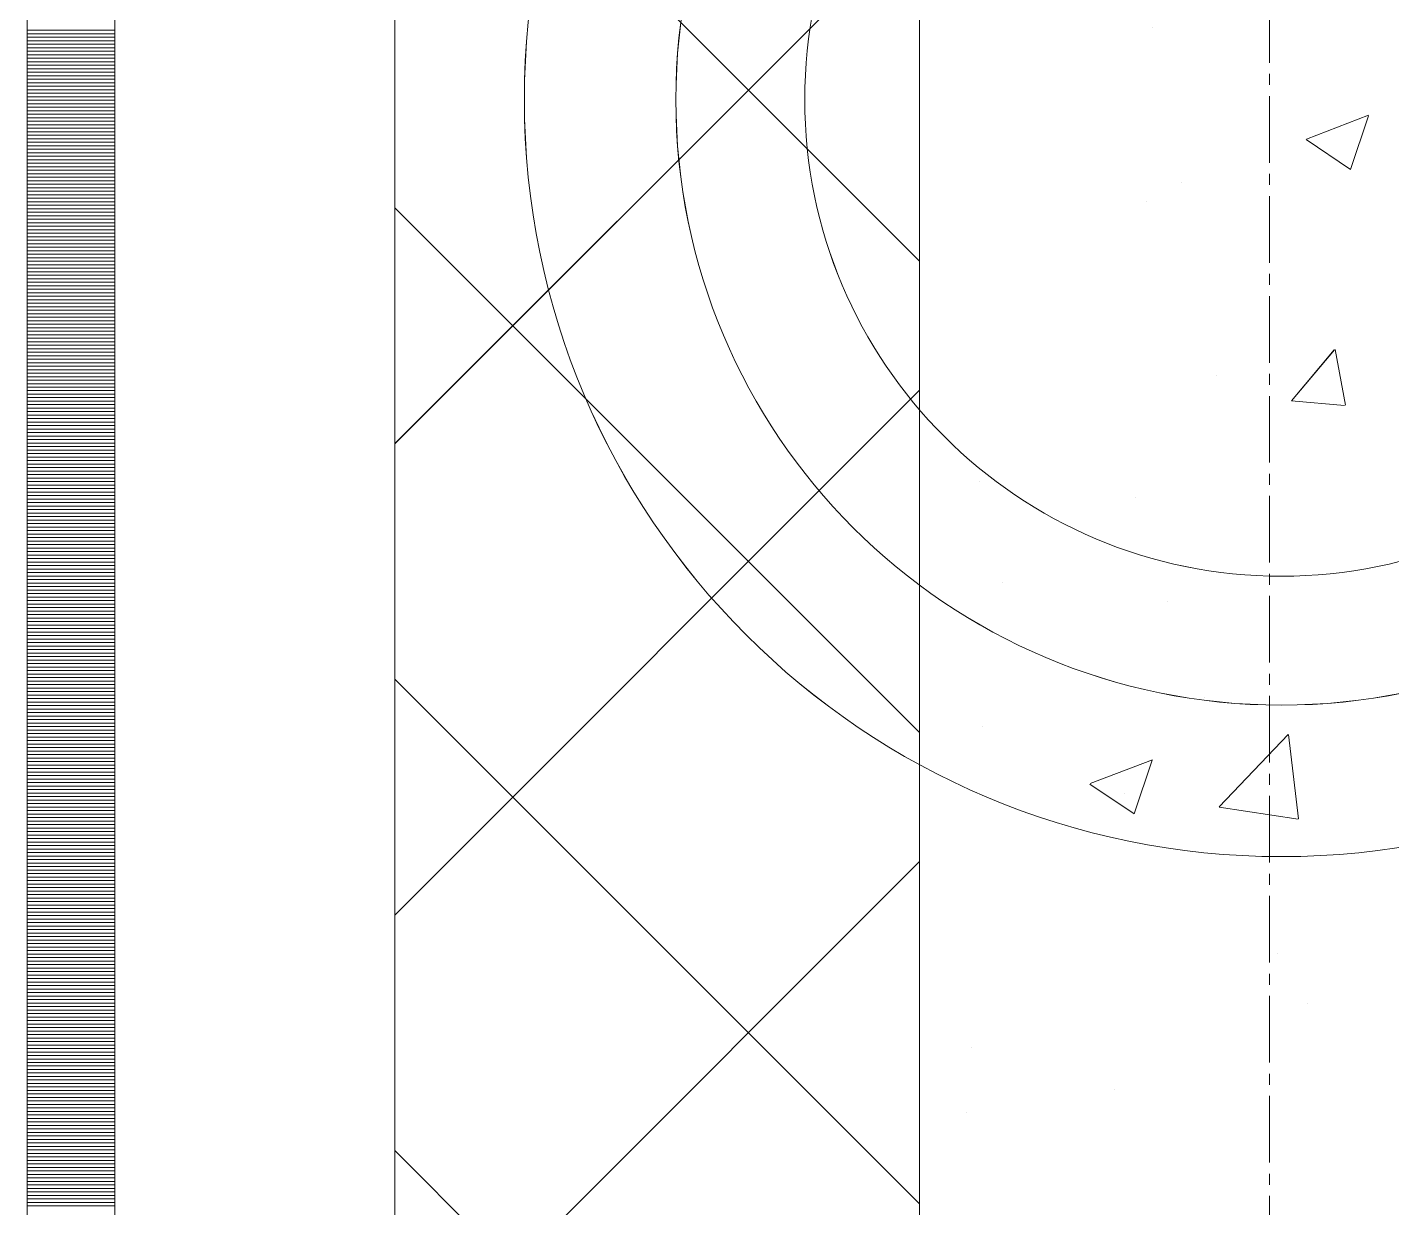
# Model space of a CAD drawing. Header units: millimetres. Extents: x 470010 to 1231400, y -134005 to 421770.
# Drawn here: x 672518.6 to 672908.5, y -40286 to -39948.6 of the extents above; entities that cross this region are included whole.
import ezdxf
from ezdxf.enums import TextEntityAlignment as Align

# ---------------------------------------------------------------- set-up
doc = ezdxf.new("R2010")
doc.units = ezdxf.units.MM
doc.linetypes.add('CENTER2', pattern=[28.575, 19.05, -3.175, 3.175, -3.175])
doc.linetypes.add('DASHED', pattern=[19.05, 12.7, -6.35])
doc.layers.get('Defpoints').update_dxf_attribs({"color": 140})
doc.layers.add('АР_Делит', color=120, linetype='Continuous', lineweight=0, plot=False)
for name, color, linetype, lineweight in [('АР_Стены ПЕНОблок', 52, 'Continuous', 20), ('АР_Тонкая', 254, 'Continuous', 5), ('АР_Утеплитель', 31, 'Continuous', 0), ('АР_Штриховка', 8, 'Continuous', 0)]:
    doc.layers.add(name, color=color, linetype=linetype, lineweight=lineweight)
doc.layers.add('РД_Оси_100', color=7, linetype='Continuous', lineweight=0, true_color=0x525252)
doc.styles.add('style1', font='ARIALN.TTF')

# ---------------------------------------------------------------- blocks, each defined once
blk = doc.blocks.new('СОШ_2200_АР_ОСИ_М100_28.05.24')
at = {"layer": 'АР_Делит', "color": 251, "linetype": 'DASHED', "true_color": 0x636466}
blk.add_lwpolyline([(114955, 135155), (114955, -355), (93595.036, -355), (93595.036, 13855), (94145, 13855), (94145, 68320), (66055, 68320), (66055, 13857.73), (83455, 13857.73), (83455, -355), (45245, -355), (45245, 13145), (44695, 13145), (44695, 26755), (45245, 26755), (45245, 68320), (20455, 68320), (20455, 26755), (27955, 26755), (27955, 13145), (-355, 13145), (-355, 100855)], dxfattribs=at)
at = {"layer": 'РД_Оси_100', "color": 251, "linetype": 'CENTER2', "true_color": 0x636466}
blk.add_line((0, -6155), (0, 139938.679), dxfattribs=at)
blk = doc.blocks.new('A$C9108343f')
at = {"layer": 'АР_Делит', "color": 18, "true_color": 0x000000}
for radius in [216.34, 173.04, 136.21]:
    blk.add_circle((7158.34, 60396.92), radius, dxfattribs=at)
at = {"layer": 'АР_Стены ПЕНОблок', "color": 18, "linetype": 'Continuous', "lineweight": 20, "true_color": 0x000000}
blk.add_line((7054.96, 97555), (7054.96, 21355), dxfattribs=at)
at = {"layer": 'АР_Тонкая', "color": 18, "linetype": 'Continuous', "lineweight": 5, "true_color": 0x000000}
for p, q in [((6799.96, 97555), (6799.96, 21355)), ((6824.96, 97555), (6824.96, 21355)), ((6824.96, 21355), (6824.96, 97555)), ((6904.96, 21355), (6904.96, 97555))]:
    blk.add_line(p, q, dxfattribs=at)
at = {"layer": 'АР_Утеплитель', "color": 18, "linetype": 'Continuous', "lineweight": 0, "true_color": 0x000000}
for p, q in [((6904.96, 97555), (6904.96, 21355)), ((7054.96, 21355), (7054.96, 97555))]:
    blk.add_line(p, q, dxfattribs=at)
at = {"layer": 'АР_Штриховка', "color": 18, "linetype": 'Continuous', "lineweight": 0, "true_color": 0x000000}
for p, q in [((7054.96, 60350.74), (6904.96, 60500.74)), ((6904.96, 60298.6), (7054.96, 60448.6)), ((6799.96, 60416.75), (6824.96, 60416.75)), ((7121.65, 60417.45), (7121.65, 60417.45)), ((6799.96, 60415.75), (6824.96, 60415.75)), ((6799.96, 60414.75), (6824.96, 60414.75)), ((6799.96, 60413.75), (6824.96, 60413.75)), ((6799.96, 60412.75), (6824.96, 60412.75)), ((6799.96, 60411.75), (6824.96, 60411.75)), ((6799.96, 60410.75), (6824.96, 60410.75)), ((6799.96, 60409.75), (6824.96, 60409.75)), ((6799.96, 60408.75), (6824.96, 60408.75)), ((6799.96, 60407.75), (6824.96, 60407.75)), ((6799.96, 60406.75), (6824.96, 60406.75)), ((6799.96, 60405.75), (6824.96, 60405.75)), ((6799.96, 60404.75), (6824.96, 60404.75)), ((6799.96, 60403.75), (6824.96, 60403.75)), ((6799.96, 60402.75), (6824.96, 60402.75)), ((6799.96, 60401.75), (6824.96, 60401.75)), ((6799.96, 60400.75), (6824.96, 60400.75)), ((6799.96, 60399.75), (6824.96, 60399.75)), ((6799.96, 60398.75), (6824.96, 60398.75)), ((6799.96, 60397.75), (6824.96, 60397.75)), ((6799.96, 60396.75), (6824.96, 60396.75)), ((6799.96, 60395.75), (6824.96, 60395.75)), ((6799.96, 60394.75), (6824.96, 60394.75)), ((6799.96, 60393.75), (6824.96, 60393.75)), ((6799.96, 60392.75), (6824.96, 60392.75)), ((6799.96, 60391.75), (6824.96, 60391.75)), ((6799.96, 60390.75), (6824.96, 60390.75)), ((6799.96, 60389.75), (6824.96, 60389.75)), ((7165.48, 60385.64), (7183.27, 60392.47)), ((7178.07, 60376.97), (7183.22, 60392.32)), ((6799.96, 60388.75), (6824.96, 60388.75)), ((6799.96, 60387.75), (6824.96, 60387.75)), ((6799.96, 60386.75), (6824.96, 60386.75)), ((6799.96, 60385.75), (6824.96, 60385.75)), ((7165.42, 60385.49), (7178.05, 60376.97)), ((6799.96, 60384.75), (6824.96, 60384.75)), ((6799.96, 60383.75), (6824.96, 60383.75)), ((6799.96, 60382.75), (6824.96, 60382.75)), ((6799.96, 60381.75), (6824.96, 60381.75)), ((6799.96, 60380.75), (6824.96, 60380.75)), ((6799.96, 60379.75), (6824.96, 60379.75)), ((6799.96, 60378.75), (6824.96, 60378.75)), ((6799.96, 60377.75), (6824.96, 60377.75)), ((6799.96, 60376.75), (6824.96, 60376.75)), ((6799.96, 60375.75), (6824.96, 60375.75)), ((6799.96, 60374.75), (6824.96, 60374.75)), ((6799.96, 60373.75), (6824.96, 60373.75)), ((6799.96, 60372.75), (6824.96, 60372.75)), ((6799.96, 60371.75), (6824.96, 60371.75)), ((6799.96, 60370.75), (6824.96, 60370.75)), ((7129.84, 60373.34), (7129.84, 60373.34)), ((6799.96, 60369.75), (6824.96, 60369.75)), ((6799.96, 60368.75), (6824.96, 60368.75)), ((6799.96, 60367.75), (6824.96, 60367.75)), ((6799.96, 60366.75), (6824.96, 60366.75)), ((7054.96, 60216.04), (6904.96, 60366.04)), ((7119.83, 60367.8), (7119.83, 60367.8)), ((6799.96, 60365.75), (6824.96, 60365.75)), ((6799.96, 60364.75), (6824.96, 60364.75)), ((6799.96, 60363.75), (6824.96, 60363.75)), ((6799.96, 60362.75), (6824.96, 60362.75)), ((6799.96, 60361.75), (6824.96, 60361.75)), ((6799.96, 60360.75), (6824.96, 60360.75)), ((6799.96, 60359.75), (6824.96, 60359.75)), ((6799.96, 60358.75), (6824.96, 60358.75)), ((6799.96, 60357.75), (6824.96, 60357.75)), ((6799.96, 60356.75), (6824.96, 60356.75)), ((6799.96, 60355.75), (6824.96, 60355.75)), ((6799.96, 60354.75), (6824.96, 60354.75)), ((6799.96, 60353.75), (6824.96, 60353.75)), ((6799.96, 60352.75), (6824.96, 60352.75)), ((6799.96, 60351.75), (6824.96, 60351.75)), ((6799.96, 60350.75), (6824.96, 60350.75)), ((6799.96, 60349.75), (6824.96, 60349.75)), ((6799.96, 60348.75), (6824.96, 60348.75)), ((6799.96, 60347.75), (6824.96, 60347.75)), ((6799.96, 60346.75), (6824.96, 60346.75)), ((6799.96, 60345.75), (6824.96, 60345.75)), ((6799.96, 60344.75), (6824.96, 60344.75)), ((6799.96, 60343.75), (6824.96, 60343.75)), ((6799.96, 60342.75), (6824.96, 60342.75)), ((6799.96, 60341.75), (6824.96, 60341.75)), ((6799.96, 60340.75), (6824.96, 60340.75)), ((6799.96, 60339.75), (6824.96, 60339.75)), ((6799.96, 60338.75), (6824.96, 60338.75)), ((6799.96, 60337.75), (6824.96, 60337.75)), ((6799.96, 60336.75), (6824.96, 60336.75)), ((6799.96, 60335.75), (6824.96, 60335.75)), ((6799.96, 60334.75), (6824.96, 60334.75)), ((6799.96, 60333.75), (6824.96, 60333.75)), ((6799.96, 60332.75), (6824.96, 60332.75)), ((6799.96, 60331.75), (6824.96, 60331.75)), ((6799.96, 60330.75), (6824.96, 60330.75)), ((6799.96, 60329.75), (6824.96, 60329.75)), ((6799.96, 60328.75), (6824.96, 60328.75)), ((6799.96, 60327.75), (6824.96, 60327.75)), ((6799.96, 60326.75), (6824.96, 60326.75)), ((6799.96, 60325.75), (6824.96, 60325.75)), ((6799.96, 60324.75), (6824.96, 60324.75)), ((6799.96, 60323.75), (6824.96, 60323.75)), ((7161.23, 60310.86), (7173.47, 60325.45)), ((7176.63, 60309.57), (7173.69, 60325.49)), ((6799.96, 60322.75), (6824.96, 60322.75)), ((6799.96, 60321.75), (6824.96, 60321.75)), ((6799.96, 60320.75), (6824.96, 60320.75)), ((6799.96, 60319.75), (6824.96, 60319.75)), ((6799.96, 60318.75), (6824.96, 60318.75)), ((6799.96, 60317.75), (6824.96, 60317.75)), ((6799.96, 60316.75), (6824.96, 60316.75)), ((6799.96, 60315.75), (6824.96, 60315.75)), ((7139.71, 60317.97), (7139.71, 60317.97)), ((6799.96, 60314.75), (6824.96, 60314.75)), ((6799.96, 60313.75), (6824.96, 60313.75)), ((6799.96, 60312.75), (6824.96, 60312.75)), ((6799.96, 60311.75), (6824.96, 60311.75)), ((6904.96, 60163.9), (7054.96, 60313.9)), ((6799.96, 60310.75), (6824.96, 60310.75)), ((6799.96, 60309.75), (6824.96, 60309.75)), ((6799.96, 60308.75), (6824.96, 60308.75)), ((6799.96, 60307.75), (6824.96, 60307.75)), ((7161.23, 60310.85), (7176.41, 60309.53)), ((6799.96, 60306.75), (6824.96, 60306.75)), ((6799.96, 60305.75), (6824.96, 60305.75)), ((6799.96, 60304.75), (6824.96, 60304.75)), ((6799.96, 60303.75), (6824.96, 60303.75)), ((6799.96, 60302.75), (6824.96, 60302.75)), ((6799.96, 60301.75), (6824.96, 60301.75)), ((6799.96, 60300.75), (6824.96, 60300.75)), ((6799.96, 60299.75), (6824.96, 60299.75)), ((6799.96, 60298.75), (6824.96, 60298.75)), ((6799.96, 60297.75), (6824.96, 60297.75)), ((6799.96, 60296.75), (6824.96, 60296.75)), ((6799.96, 60295.75), (6824.96, 60295.75)), ((6799.96, 60294.75), (6824.96, 60294.75)), ((6799.96, 60293.75), (6824.96, 60293.75)), ((6799.96, 60292.75), (6824.96, 60292.75)), ((6799.96, 60291.75), (6824.96, 60291.75)), ((6799.96, 60290.75), (6824.96, 60290.75)), ((6799.96, 60289.75), (6824.96, 60289.75)), ((6799.96, 60288.75), (6824.96, 60288.75)), ((6799.96, 60287.75), (6824.96, 60287.75)), ((6799.96, 60286.75), (6824.96, 60286.75)), ((6799.96, 60285.75), (6824.96, 60285.75)), ((6799.96, 60284.75), (6824.96, 60284.75)), ((7072.19, 60287.65), (7072.19, 60287.65)), ((6799.96, 60283.75), (6824.96, 60283.75)), ((6799.96, 60282.75), (6824.96, 60282.75)), ((6799.96, 60281.75), (6824.96, 60281.75)), ((6799.96, 60280.75), (6824.96, 60280.75)), ((7116.74, 60283.25), (7116.74, 60283.25)), ((6799.96, 60279.75), (6824.96, 60279.75)), ((6799.96, 60278.75), (6824.96, 60278.75)), ((6799.96, 60277.75), (6824.96, 60277.75)), ((6799.96, 60276.75), (6824.96, 60276.75)), ((6799.96, 60275.75), (6824.96, 60275.75)), ((6799.96, 60274.75), (6824.96, 60274.75)), ((6799.96, 60273.75), (6824.96, 60273.75)), ((6799.96, 60272.75), (6824.96, 60272.75)), ((6799.96, 60271.75), (6824.96, 60271.75)), ((6799.96, 60270.75), (6824.96, 60270.75)), ((6799.96, 60269.75), (6824.96, 60269.75)), ((6799.96, 60268.75), (6824.96, 60268.75)), ((6799.96, 60267.75), (6824.96, 60267.75)), ((6799.96, 60266.75), (6824.96, 60266.75)), ((6799.96, 60265.75), (6824.96, 60265.75)), ((6799.96, 60264.75), (6824.96, 60264.75)), ((6799.96, 60263.75), (6824.96, 60263.75)), ((6799.96, 60262.75), (6824.96, 60262.75)), ((6799.96, 60261.75), (6824.96, 60261.75)), ((6799.96, 60260.75), (6824.96, 60260.75)), ((6799.96, 60259.75), (6824.96, 60259.75)), ((6799.96, 60258.75), (6824.96, 60258.75)), ((6799.96, 60257.75), (6824.96, 60257.75)), ((7078.71, 60259.02), (7078.71, 60259.02)), ((6799.96, 60256.75), (6824.96, 60256.75)), ((6799.96, 60255.75), (6824.96, 60255.75)), ((6799.96, 60254.75), (6824.96, 60254.75)), ((6799.96, 60253.75), (6824.96, 60253.75)), ((7125.74, 60253.53), (7125.74, 60253.53)), ((6799.96, 60252.75), (6824.96, 60252.75)), ((6799.96, 60251.75), (6824.96, 60251.75)), ((6799.96, 60250.75), (6824.96, 60250.75)), ((6799.96, 60249.75), (6824.96, 60249.75)), ((6799.96, 60248.75), (6824.96, 60248.75)), ((6799.96, 60247.75), (6824.96, 60247.75)), ((6799.96, 60246.75), (6824.96, 60246.75)), ((6799.96, 60245.75), (6824.96, 60245.75)), ((6799.96, 60244.75), (6824.96, 60244.75)), ((6799.96, 60243.75), (6824.96, 60243.75)), ((6799.96, 60242.75), (6824.96, 60242.75)), ((6799.96, 60241.75), (6824.96, 60241.75)), ((6799.96, 60240.75), (6824.96, 60240.75)), ((6799.96, 60239.75), (6824.96, 60239.75)), ((6799.96, 60238.75), (6824.96, 60238.75)), ((6799.96, 60237.75), (6824.96, 60237.75)), ((6799.96, 60236.75), (6824.96, 60236.75)), ((6799.96, 60235.75), (6824.96, 60235.75)), ((6799.96, 60234.75), (6824.96, 60234.75)), ((6799.96, 60233.75), (6824.96, 60233.75)), ((6799.96, 60232.75), (6824.96, 60232.75)), ((6799.96, 60231.75), (6824.96, 60231.75)), ((6799.96, 60230.75), (6824.96, 60230.75)), ((6799.96, 60229.75), (6824.96, 60229.75)), ((7054.96, 60081.33), (6904.96, 60231.33)), ((6799.96, 60228.75), (6824.96, 60228.75)), ((6799.96, 60227.75), (6824.96, 60227.75)), ((6799.96, 60226.75), (6824.96, 60226.75)), ((6799.96, 60225.75), (6824.96, 60225.75)), ((7136.48, 60226.16), (7136.48, 60226.16)), ((6799.96, 60224.75), (6824.96, 60224.75)), ((6799.96, 60223.75), (6824.96, 60223.75)), ((6799.96, 60222.75), (6824.96, 60222.75)), ((6799.96, 60221.75), (6824.96, 60221.75)), ((6799.96, 60220.75), (6824.96, 60220.75)), ((6799.96, 60219.75), (6824.96, 60219.75)), ((6799.96, 60218.75), (6824.96, 60218.75)), ((7072.89, 60217.79), (7072.89, 60217.79)), ((6799.96, 60217.75), (6824.96, 60217.75)), ((6799.96, 60216.75), (6824.96, 60216.75)), ((6799.96, 60215.75), (6824.96, 60215.75)), ((6799.96, 60214.75), (6824.96, 60214.75)), ((7140.54, 60194.85), (7160.32, 60215.47)), ((7163.19, 60191.35), (7160.38, 60215.47)), ((6799.96, 60213.75), (6824.96, 60213.75)), ((6799.96, 60212.75), (6824.96, 60212.75)), ((6799.96, 60211.75), (6824.96, 60211.75)), ((6799.96, 60210.75), (6824.96, 60210.75)), ((6799.96, 60209.75), (6824.96, 60209.75)), ((6799.96, 60208.75), (6824.96, 60208.75)), ((6799.96, 60207.75), (6824.96, 60207.75)), ((6799.96, 60206.75), (6824.96, 60206.75)), ((7103.68, 60201.45), (7121.47, 60208.28)), ((7116.26, 60192.78), (7121.41, 60208.13)), ((6799.96, 60205.75), (6824.96, 60205.75)), ((6799.96, 60204.75), (6824.96, 60204.75)), ((6799.96, 60203.75), (6824.96, 60203.75)), ((6799.96, 60202.75), (6824.96, 60202.75)), ((6799.96, 60201.75), (6824.96, 60201.75)), ((6799.96, 60200.75), (6824.96, 60200.75)), ((6799.96, 60199.75), (6824.96, 60199.75)), ((6799.96, 60198.75), (6824.96, 60198.75)), ((7103.62, 60201.31), (7116.25, 60192.78)), ((7113.65, 60198.69), (7113.65, 60198.69)), ((6799.96, 60197.75), (6824.96, 60197.75)), ((6799.96, 60196.75), (6824.96, 60196.75)), ((6799.96, 60195.75), (6824.96, 60195.75)), ((6799.96, 60194.75), (6824.96, 60194.75)), ((7140.58, 60194.75), (7163.17, 60191.25)), ((6799.96, 60193.75), (6824.96, 60193.75)), ((6799.96, 60192.75), (6824.96, 60192.75)), ((6799.96, 60191.75), (6824.96, 60191.75)), ((6799.96, 60190.75), (6824.96, 60190.75)), ((6799.96, 60189.75), (6824.96, 60189.75)), ((6799.96, 60188.75), (6824.96, 60188.75)), ((6799.96, 60187.75), (6824.96, 60187.75)), ((6799.96, 60186.75), (6824.96, 60186.75)), ((6799.96, 60185.75), (6824.96, 60185.75)), ((6799.96, 60184.75), (6824.96, 60184.75)), ((6799.96, 60183.75), (6824.96, 60183.75)), ((6799.96, 60182.75), (6824.96, 60182.75)), ((6799.96, 60181.75), (6824.96, 60181.75)), ((6799.96, 60180.75), (6824.96, 60180.75)), ((6799.96, 60179.75), (6824.96, 60179.75)), ((6904.96, 60029.2), (7054.96, 60179.2)), ((6799.96, 60178.75), (6824.96, 60178.75)), ((6799.96, 60177.75), (6824.96, 60177.75)), ((6799.96, 60176.75), (6824.96, 60176.75)), ((6799.96, 60175.75), (6824.96, 60175.75)), ((6799.96, 60174.75), (6824.96, 60174.75)), ((6799.96, 60173.75), (6824.96, 60173.75)), ((6799.96, 60172.75), (6824.96, 60172.75)), ((6799.96, 60171.75), (6824.96, 60171.75)), ((6799.96, 60170.75), (6824.96, 60170.75)), ((6799.96, 60169.75), (6824.96, 60169.75)), ((6799.96, 60168.75), (6824.96, 60168.75)), ((6799.96, 60167.75), (6824.96, 60167.75)), ((6799.96, 60166.75), (6824.96, 60166.75)), ((6799.96, 60165.75), (6824.96, 60165.75)), ((6799.96, 60164.75), (6824.96, 60164.75)), ((6799.96, 60163.75), (6824.96, 60163.75)), ((6799.96, 60162.75), (6824.96, 60162.75)), ((6799.96, 60161.75), (6824.96, 60161.75)), ((6799.96, 60160.75), (6824.96, 60160.75)), ((6799.96, 60159.75), (6824.96, 60159.75)), ((6799.96, 60158.75), (6824.96, 60158.75)), ((6799.96, 60157.75), (6824.96, 60157.75)), ((6799.96, 60156.75), (6824.96, 60156.75)), ((6799.96, 60155.75), (6824.96, 60155.75)), ((6799.96, 60154.75), (6824.96, 60154.75)), ((6799.96, 60153.75), (6824.96, 60153.75)), ((6799.96, 60152.75), (6824.96, 60152.75)), ((6799.96, 60151.75), (6824.96, 60151.75)), ((7157.24, 60152.81), (7157.24, 60152.81)), ((6799.96, 60150.75), (6824.96, 60150.75)), ((6799.96, 60149.75), (6824.96, 60149.75)), ((6799.96, 60148.75), (6824.96, 60148.75)), ((6799.96, 60147.75), (6824.96, 60147.75)), ((6799.96, 60146.75), (6824.96, 60146.75)), ((6799.96, 60145.75), (6824.96, 60145.75)), ((6799.96, 60144.75), (6824.96, 60144.75)), ((6799.96, 60143.75), (6824.96, 60143.75)), ((6799.96, 60142.75), (6824.96, 60142.75)), ((6799.96, 60141.75), (6824.96, 60141.75)), ((6799.96, 60140.75), (6824.96, 60140.75)), ((6799.96, 60139.75), (6824.96, 60139.75)), ((6799.96, 60138.75), (6824.96, 60138.75)), ((6799.96, 60137.75), (6824.96, 60137.75)), ((6799.96, 60136.75), (6824.96, 60136.75)), ((7165.86, 60138.64), (7165.86, 60138.64)), ((6799.96, 60135.75), (6824.96, 60135.75)), ((6799.96, 60134.75), (6824.96, 60134.75)), ((6799.96, 60133.75), (6824.96, 60133.75)), ((6799.96, 60132.75), (6824.96, 60132.75)), ((6799.96, 60131.75), (6824.96, 60131.75)), ((6799.96, 60130.75), (6824.96, 60130.75)), ((6799.96, 60129.75), (6824.96, 60129.75)), ((6799.96, 60128.75), (6824.96, 60128.75)), ((6799.96, 60127.75), (6824.96, 60127.75)), ((6799.96, 60126.75), (6824.96, 60126.75)), ((6799.96, 60125.75), (6824.96, 60125.75)), ((6799.96, 60124.75), (6824.96, 60124.75)), ((7069.66, 60125.98), (7069.66, 60125.98)), ((6799.96, 60123.75), (6824.96, 60123.75)), ((6799.96, 60122.75), (6824.96, 60122.75)), ((6799.96, 60121.75), (6824.96, 60121.75)), ((6799.96, 60120.75), (6824.96, 60120.75)), ((6799.96, 60119.75), (6824.96, 60119.75)), ((6799.96, 60118.75), (6824.96, 60118.75)), ((6799.96, 60117.75), (6824.96, 60117.75)), ((6799.96, 60116.75), (6824.96, 60116.75)), ((6799.96, 60115.75), (6824.96, 60115.75)), ((6799.96, 60114.75), (6824.96, 60114.75)), ((6799.96, 60113.75), (6824.96, 60113.75)), ((6799.96, 60112.75), (6824.96, 60112.75)), ((7110.56, 60114.14), (7110.56, 60114.14)), ((6799.96, 60111.75), (6824.96, 60111.75)), ((6799.96, 60110.75), (6824.96, 60110.75)), ((6799.96, 60109.75), (6824.96, 60109.75)), ((6799.96, 60108.75), (6824.96, 60108.75)), ((6799.96, 60107.75), (6824.96, 60107.75)), ((6799.96, 60106.75), (6824.96, 60106.75)), ((6799.96, 60105.75), (6824.96, 60105.75)), ((6799.96, 60104.75), (6824.96, 60104.75)), ((7068.23, 60107.47), (7068.23, 60107.47)), ((6799.96, 60103.75), (6824.96, 60103.75)), ((6799.96, 60102.75), (6824.96, 60102.75)), ((6799.96, 60101.75), (6824.96, 60101.75)), ((6799.96, 60100.75), (6824.96, 60100.75)), ((6799.96, 60099.75), (6824.96, 60099.75)), ((6799.96, 60098.75), (6824.96, 60098.75)), ((6799.96, 60097.75), (6824.96, 60097.75)), ((6799.96, 60096.75), (6824.96, 60096.75)), ((6799.96, 60095.75), (6824.96, 60095.75)), ((6799.96, 60094.75), (6824.96, 60094.75)), ((6799.96, 60093.75), (6824.96, 60093.75)), ((7054.96, 59946.63), (6904.96, 60096.63)), ((6799.96, 60092.75), (6824.96, 60092.75)), ((6799.96, 60091.75), (6824.96, 60091.75)), ((6799.96, 60090.75), (6824.96, 60090.75)), ((6799.96, 60089.75), (6824.96, 60089.75)), ((6799.96, 60088.75), (6824.96, 60088.75)), ((6799.96, 60087.75), (6824.96, 60087.75)), ((6799.96, 60086.75), (6824.96, 60086.75)), ((6799.96, 60085.75), (6824.96, 60085.75)), ((6799.96, 60084.75), (6824.96, 60084.75)), ((6799.96, 60083.75), (6824.96, 60083.75)), ((6799.96, 60082.75), (6824.96, 60082.75)), ((6799.96, 60081.75), (6824.96, 60081.75)), ((6799.96, 60080.75), (6824.96, 60080.75))]:
    blk.add_line(p, q, dxfattribs=at)
at = {"layer": 'РД_Оси_100'}
blk.add_blockref('СОШ_2200_АР_ОСИ_М100_28.05.24', (7154.96, 6755), dxfattribs=at)
at = {"layer": 'Defpoints', "color": 18, "true_color": 0x000000, "style": 'style1'}
for p in [(143949.34, 316089.12), (143974.98, 281639.5), (143890.4, 273244.71), (143839.99, 264276.81), (143967.75, 254892.38), (12251.96, 104178.14), (12382.58, 96023.14)]:
    blk.add_attdef('АР-ПОМЕЩЕНИЕ:НАИМЕНОВАНИЕ', text='', height=100, dxfattribs=at).set_placement(p, align=Align.MIDDLE)
at = {"layer": 'Defpoints', "color": 18, "true_color": 0x000000, "style": 'style1', "flags": 8}
for p in [(143951.3, 279099.09), (143848.34, 269251.11), (143875.33, 260094.25), (144049.74, 250824.7), (163419.28, 238153.36), (155897.46, 237965.97), (183037.2, 237965.97), (143342.94, 237876.19)]:
    blk.add_attdef('АР-ПОМЕЩЕНИЕ:НАИМЕНОВАНИЕ', text='', height=100, dxfattribs=at).set_placement(p, align=Align.MIDDLE)

msp = doc.modelspace()

# ---------------------------------------------------------------- linework, layer by layer
at = {"layer": 'АР_Делит', "color": 18, "true_color": 0x000000}
for radius in [216.336, 173.036, 136.212]:
    msp.add_circle((672876.957, -39969.322), radius, dxfattribs=at)
at = {"layer": 'АР_Стены ПЕНОблок', "color": 18, "linetype": 'Continuous', "lineweight": 20, "true_color": 0x000000}
msp.add_line((672773.57, -2811.242), (672773.57, -79011.242), dxfattribs=at)
at = {"layer": 'АР_Тонкая', "color": 18, "linetype": 'Continuous', "lineweight": 5, "true_color": 0x000000}
for p, q in [((672518.57, -2811.242), (672518.57, -79011.242)), ((672543.57, -2811.242), (672543.57, -79011.242)), ((672543.57, -79011.242), (672543.57, -2811.242)), ((672623.57, -79011.242), (672623.57, -2811.242))]:
    msp.add_line(p, q, dxfattribs=at)
at = {"layer": 'АР_Утеплитель', "color": 18, "linetype": 'Continuous', "lineweight": 0, "true_color": 0x000000}
for p, q in [((672623.57, -2811.242), (672623.57, -79011.242)), ((672773.57, -79011.242), (672773.57, -2811.242))]:
    msp.add_line(p, q, dxfattribs=at)
at = {"layer": 'АР_Штриховка', "color": 18, "linetype": 'Continuous', "lineweight": 0, "true_color": 0x000000}
for p, q in [((672773.57, -40015.502), (672623.57, -39865.502)), ((672623.57, -40067.639), (672773.57, -39917.639)), ((672518.57, -39949.492), (672543.57, -39949.492)), ((672518.57, -39950.492), (672543.57, -39950.492)), ((672518.57, -39951.492), (672543.57, -39951.492)), ((672518.57, -39952.492), (672543.57, -39952.492)), ((672518.57, -39953.492), (672543.57, -39953.492)), ((672518.57, -39954.492), (672543.57, -39954.492)), ((672518.57, -39955.492), (672543.57, -39955.492)), ((672518.57, -39956.492), (672543.57, -39956.492)), ((672518.57, -39957.492), (672543.57, -39957.492)), ((672518.57, -39958.492), (672543.57, -39958.492)), ((672518.57, -39959.492), (672543.57, -39959.492)), ((672518.57, -39960.492), (672543.57, -39960.492)), ((672518.57, -39961.492), (672543.57, -39961.492)), ((672518.57, -39962.492), (672543.57, -39962.492)), ((672518.57, -39963.492), (672543.57, -39963.492)), ((672518.57, -39964.492), (672543.57, -39964.492)), ((672518.57, -39965.492), (672543.57, -39965.492)), ((672518.57, -39966.492), (672543.57, -39966.492)), ((672518.57, -39967.492), (672543.57, -39967.492)), ((672518.57, -39968.492), (672543.57, -39968.492)), ((672518.57, -39969.492), (672543.57, -39969.492)), ((672518.57, -39970.492), (672543.57, -39970.492)), ((672518.57, -39971.492), (672543.57, -39971.492)), ((672518.57, -39972.492), (672543.57, -39972.492)), ((672518.57, -39973.492), (672543.57, -39973.492)), ((672518.57, -39974.492), (672543.57, -39974.492)), ((672518.57, -39975.492), (672543.57, -39975.492)), ((672518.57, -39976.492), (672543.57, -39976.492)), ((672518.57, -39977.492), (672543.57, -39977.492)), ((672884.095, -39980.604), (672901.879, -39973.777)), ((672896.677, -39989.274), (672901.828, -39973.925)), ((672518.57, -39978.492), (672543.57, -39978.492)), ((672518.57, -39979.492), (672543.57, -39979.492)), ((672518.57, -39980.492), (672543.57, -39980.492)), ((672884.029, -39980.748), (672896.664, -39989.27)), ((672518.57, -39981.492), (672543.57, -39981.492)), ((672518.57, -39982.492), (672543.57, -39982.492)), ((672518.57, -39983.492), (672543.57, -39983.492)), ((672518.57, -39984.492), (672543.57, -39984.492)), ((672518.57, -39985.492), (672543.57, -39985.492)), ((672518.57, -39986.492), (672543.57, -39986.492)), ((672518.57, -39987.492), (672543.57, -39987.492)), ((672518.57, -39988.492), (672543.57, -39988.492)), ((672518.57, -39989.492), (672543.57, -39989.492)), ((672518.57, -39990.492), (672543.57, -39990.492)), ((672518.57, -39991.492), (672543.57, -39991.492)), ((672518.57, -39992.492), (672543.57, -39992.492)), ((672518.57, -39993.492), (672543.57, -39993.492)), ((672518.57, -39994.492), (672543.57, -39994.492)), ((672518.57, -39995.492), (672543.57, -39995.492)), ((672518.57, -39996.492), (672543.57, -39996.492)), ((672518.57, -39997.492), (672543.57, -39997.492)), ((672518.57, -39998.492), (672543.57, -39998.492)), ((672518.57, -39999.492), (672543.57, -39999.492)), ((672518.57, -40000.492), (672543.57, -40000.492)), ((672773.57, -40150.206), (672623.57, -40000.206)), ((672518.57, -40001.492), (672543.57, -40001.492)), ((672518.57, -40002.492), (672543.57, -40002.492)), ((672518.57, -40003.492), (672543.57, -40003.492)), ((672518.57, -40004.492), (672543.57, -40004.492)), ((672518.57, -40005.492), (672543.57, -40005.492)), ((672518.57, -40006.492), (672543.57, -40006.492)), ((672518.57, -40007.492), (672543.57, -40007.492)), ((672518.57, -40008.492), (672543.57, -40008.492)), ((672518.57, -40009.492), (672543.57, -40009.492)), ((672518.57, -40010.492), (672543.57, -40010.492)), ((672518.57, -40011.492), (672543.57, -40011.492)), ((672518.57, -40012.492), (672543.57, -40012.492)), ((672518.57, -40013.492), (672543.57, -40013.492)), ((672518.57, -40014.492), (672543.57, -40014.492)), ((672518.57, -40015.492), (672543.57, -40015.492)), ((672518.57, -40016.492), (672543.57, -40016.492)), ((672518.57, -40017.492), (672543.57, -40017.492)), ((672518.57, -40018.492), (672543.57, -40018.492)), ((672518.57, -40019.492), (672543.57, -40019.492)), ((672518.57, -40020.492), (672543.57, -40020.492)), ((672518.57, -40021.492), (672543.57, -40021.492)), ((672518.57, -40022.492), (672543.57, -40022.492)), ((672518.57, -40023.492), (672543.57, -40023.492)), ((672518.57, -40024.492), (672543.57, -40024.492)), ((672518.57, -40025.492), (672543.57, -40025.492)), ((672518.57, -40026.492), (672543.57, -40026.492)), ((672518.57, -40027.492), (672543.57, -40027.492)), ((672518.57, -40028.492), (672543.57, -40028.492)), ((672518.57, -40029.492), (672543.57, -40029.492)), ((672518.57, -40030.492), (672543.57, -40030.492)), ((672518.57, -40031.492), (672543.57, -40031.492)), ((672518.57, -40032.492), (672543.57, -40032.492)), ((672518.57, -40033.492), (672543.57, -40033.492)), ((672518.57, -40034.492), (672543.57, -40034.492)), ((672518.57, -40035.492), (672543.57, -40035.492)), ((672518.57, -40036.492), (672543.57, -40036.492)), ((672518.57, -40037.492), (672543.57, -40037.492)), ((672518.57, -40038.492), (672543.57, -40038.492)), ((672518.57, -40039.492), (672543.57, -40039.492)), ((672518.57, -40040.492), (672543.57, -40040.492)), ((672518.57, -40041.492), (672543.57, -40041.492)), ((672518.57, -40042.492), (672543.57, -40042.492)), ((672518.57, -40043.492), (672543.57, -40043.492)), ((672879.838, -40055.383), (672892.084, -40040.79)), ((672895.239, -40056.675), (672892.302, -40040.754)), ((672518.57, -40044.492), (672543.57, -40044.492)), ((672518.57, -40045.492), (672543.57, -40045.492)), ((672518.57, -40046.492), (672543.57, -40046.492)), ((672518.57, -40047.492), (672543.57, -40047.492)), ((672518.57, -40048.492), (672543.57, -40048.492)), ((672518.57, -40049.492), (672543.57, -40049.492)), ((672518.57, -40050.492), (672543.57, -40050.492)), ((672518.57, -40051.492), (672543.57, -40051.492)), ((672518.57, -40052.492), (672543.57, -40052.492)), ((672518.57, -40053.492), (672543.57, -40053.492)), ((672518.57, -40054.492), (672543.57, -40054.492)), ((672518.57, -40055.492), (672543.57, -40055.492)), ((672623.57, -40202.343), (672773.57, -40052.343)), ((672879.838, -40055.387), (672895.02, -40056.716)), ((672518.57, -40056.492), (672543.57, -40056.492)), ((672518.57, -40057.492), (672543.57, -40057.492)), ((672518.57, -40058.492), (672543.57, -40058.492)), ((672518.57, -40059.492), (672543.57, -40059.492)), ((672518.57, -40060.492), (672543.57, -40060.492)), ((672518.57, -40061.492), (672543.57, -40061.492)), ((672518.57, -40062.492), (672543.57, -40062.492)), ((672518.57, -40063.492), (672543.57, -40063.492)), ((672518.57, -40064.492), (672543.57, -40064.492)), ((672518.57, -40065.492), (672543.57, -40065.492)), ((672518.57, -40066.492), (672543.57, -40066.492)), ((672518.57, -40067.492), (672543.57, -40067.492)), ((672518.57, -40068.492), (672543.57, -40068.492)), ((672518.57, -40069.492), (672543.57, -40069.492)), ((672518.57, -40070.492), (672543.57, -40070.492)), ((672518.57, -40071.492), (672543.57, -40071.492)), ((672518.57, -40072.492), (672543.57, -40072.492)), ((672518.57, -40073.492), (672543.57, -40073.492)), ((672518.57, -40074.492), (672543.57, -40074.492)), ((672518.57, -40075.492), (672543.57, -40075.492)), ((672518.57, -40076.492), (672543.57, -40076.492)), ((672518.57, -40077.492), (672543.57, -40077.492)), ((672518.57, -40078.492), (672543.57, -40078.492)), ((672518.57, -40079.492), (672543.57, -40079.492)), ((672518.57, -40080.492), (672543.57, -40080.492)), ((672518.57, -40081.492), (672543.57, -40081.492)), ((672518.57, -40082.492), (672543.57, -40082.492)), ((672518.57, -40083.492), (672543.57, -40083.492)), ((672518.57, -40084.492), (672543.57, -40084.492)), ((672518.57, -40085.492), (672543.57, -40085.492)), ((672518.57, -40086.492), (672543.57, -40086.492)), ((672518.57, -40087.492), (672543.57, -40087.492)), ((672518.57, -40088.492), (672543.57, -40088.492)), ((672518.57, -40089.492), (672543.57, -40089.492)), ((672518.57, -40090.492), (672543.57, -40090.492)), ((672518.57, -40091.492), (672543.57, -40091.492)), ((672518.57, -40092.492), (672543.57, -40092.492)), ((672518.57, -40093.492), (672543.57, -40093.492)), ((672518.57, -40094.492), (672543.57, -40094.492)), ((672518.57, -40095.492), (672543.57, -40095.492)), ((672518.57, -40096.492), (672543.57, -40096.492)), ((672518.57, -40097.492), (672543.57, -40097.492)), ((672518.57, -40098.492), (672543.57, -40098.492)), ((672518.57, -40099.492), (672543.57, -40099.492)), ((672518.57, -40100.492), (672543.57, -40100.492)), ((672518.57, -40101.492), (672543.57, -40101.492)), ((672518.57, -40102.492), (672543.57, -40102.492)), ((672518.57, -40103.492), (672543.57, -40103.492)), ((672518.57, -40104.492), (672543.57, -40104.492)), ((672518.57, -40105.492), (672543.57, -40105.492)), ((672518.57, -40106.492), (672543.57, -40106.492)), ((672518.57, -40107.492), (672543.57, -40107.492)), ((672518.57, -40108.492), (672543.57, -40108.492)), ((672518.57, -40109.492), (672543.57, -40109.492)), ((672518.57, -40110.492), (672543.57, -40110.492)), ((672518.57, -40111.492), (672543.57, -40111.492)), ((672518.57, -40112.492), (672543.57, -40112.492)), ((672518.57, -40113.492), (672543.57, -40113.492)), ((672518.57, -40114.492), (672543.57, -40114.492)), ((672518.57, -40115.492), (672543.57, -40115.492)), ((672518.57, -40116.492), (672543.57, -40116.492)), ((672518.57, -40117.492), (672543.57, -40117.492)), ((672518.57, -40118.492), (672543.57, -40118.492)), ((672518.57, -40119.492), (672543.57, -40119.492)), ((672518.57, -40120.492), (672543.57, -40120.492)), ((672518.57, -40121.492), (672543.57, -40121.492)), ((672518.57, -40122.492), (672543.57, -40122.492)), ((672518.57, -40123.492), (672543.57, -40123.492)), ((672518.57, -40124.492), (672543.57, -40124.492)), ((672518.57, -40125.492), (672543.57, -40125.492)), ((672518.57, -40126.492), (672543.57, -40126.492)), ((672518.57, -40127.492), (672543.57, -40127.492)), ((672518.57, -40128.492), (672543.57, -40128.492)), ((672518.57, -40129.492), (672543.57, -40129.492)), ((672518.57, -40130.492), (672543.57, -40130.492)), ((672518.57, -40131.492), (672543.57, -40131.492)), ((672518.57, -40132.492), (672543.57, -40132.492)), ((672518.57, -40133.492), (672543.57, -40133.492)), ((672518.57, -40134.492), (672543.57, -40134.492)), ((672518.57, -40135.492), (672543.57, -40135.492)), ((672518.57, -40136.492), (672543.57, -40136.492)), ((672773.57, -40284.91), (672623.57, -40134.91)), ((672518.57, -40137.492), (672543.57, -40137.492)), ((672518.57, -40138.492), (672543.57, -40138.492)), ((672518.57, -40139.492), (672543.57, -40139.492)), ((672518.57, -40140.492), (672543.57, -40140.492)), ((672518.57, -40141.492), (672543.57, -40141.492)), ((672518.57, -40142.492), (672543.57, -40142.492)), ((672518.57, -40143.492), (672543.57, -40143.492)), ((672518.57, -40144.492), (672543.57, -40144.492)), ((672518.57, -40145.492), (672543.57, -40145.492)), ((672518.57, -40146.492), (672543.57, -40146.492)), ((672518.57, -40147.492), (672543.57, -40147.492)), ((672518.57, -40148.492), (672543.57, -40148.492)), ((672518.57, -40149.492), (672543.57, -40149.492)), ((672518.57, -40150.492), (672543.57, -40150.492)), ((672518.57, -40151.492), (672543.57, -40151.492)), ((672518.57, -40152.492), (672543.57, -40152.492)), ((672859.147, -40171.395), (672878.931, -40150.776)), ((672881.8, -40174.891), (672878.994, -40150.768)), ((672518.57, -40153.492), (672543.57, -40153.492)), ((672518.57, -40154.492), (672543.57, -40154.492)), ((672518.57, -40155.492), (672543.57, -40155.492)), ((672518.57, -40156.492), (672543.57, -40156.492)), ((672518.57, -40157.492), (672543.57, -40157.492)), ((672518.57, -40158.492), (672543.57, -40158.492)), ((672518.57, -40159.492), (672543.57, -40159.492)), ((672518.57, -40160.492), (672543.57, -40160.492)), ((672822.293, -40164.792), (672840.077, -40157.965)), ((672834.875, -40173.462), (672840.026, -40158.113)), ((672518.57, -40161.492), (672543.57, -40161.492)), ((672518.57, -40162.492), (672543.57, -40162.492)), ((672518.57, -40163.492), (672543.57, -40163.492)), ((672518.57, -40164.492), (672543.57, -40164.492)), ((672518.57, -40165.492), (672543.57, -40165.492)), ((672518.57, -40166.492), (672543.57, -40166.492)), ((672518.57, -40167.492), (672543.57, -40167.492)), ((672518.57, -40168.492), (672543.57, -40168.492)), ((672822.227, -40164.936), (672834.862, -40173.458)), ((672518.57, -40169.492), (672543.57, -40169.492)), ((672518.57, -40170.492), (672543.57, -40170.492)), ((672518.57, -40171.492), (672543.57, -40171.492)), ((672859.194, -40171.493), (672881.784, -40174.997)), ((672518.57, -40172.492), (672543.57, -40172.492)), ((672518.57, -40173.492), (672543.57, -40173.492)), ((672518.57, -40174.492), (672543.57, -40174.492)), ((672518.57, -40175.492), (672543.57, -40175.492)), ((672518.57, -40176.492), (672543.57, -40176.492)), ((672518.57, -40177.492), (672543.57, -40177.492)), ((672518.57, -40178.492), (672543.57, -40178.492)), ((672518.57, -40179.492), (672543.57, -40179.492)), ((672518.57, -40180.492), (672543.57, -40180.492)), ((672518.57, -40181.492), (672543.57, -40181.492)), ((672518.57, -40182.492), (672543.57, -40182.492)), ((672518.57, -40183.492), (672543.57, -40183.492)), ((672518.57, -40184.492), (672543.57, -40184.492)), ((672518.57, -40185.492), (672543.57, -40185.492)), ((672518.57, -40186.492), (672543.57, -40186.492)), ((672518.57, -40187.492), (672543.57, -40187.492)), ((672623.57, -40337.047), (672773.57, -40187.047)), ((672518.57, -40188.492), (672543.57, -40188.492)), ((672518.57, -40189.492), (672543.57, -40189.492)), ((672518.57, -40190.492), (672543.57, -40190.492)), ((672518.57, -40191.492), (672543.57, -40191.492)), ((672518.57, -40192.492), (672543.57, -40192.492)), ((672518.57, -40193.492), (672543.57, -40193.492)), ((672518.57, -40194.492), (672543.57, -40194.492)), ((672518.57, -40195.492), (672543.57, -40195.492)), ((672518.57, -40196.492), (672543.57, -40196.492)), ((672518.57, -40197.492), (672543.57, -40197.492)), ((672518.57, -40198.492), (672543.57, -40198.492)), ((672518.57, -40199.492), (672543.57, -40199.492)), ((672518.57, -40200.492), (672543.57, -40200.492)), ((672518.57, -40201.492), (672543.57, -40201.492)), ((672518.57, -40202.492), (672543.57, -40202.492)), ((672518.57, -40203.492), (672543.57, -40203.492)), ((672518.57, -40204.492), (672543.57, -40204.492)), ((672518.57, -40205.492), (672543.57, -40205.492)), ((672518.57, -40206.492), (672543.57, -40206.492)), ((672518.57, -40207.492), (672543.57, -40207.492)), ((672518.57, -40208.492), (672543.57, -40208.492)), ((672518.57, -40209.492), (672543.57, -40209.492)), ((672518.57, -40210.492), (672543.57, -40210.492)), ((672518.57, -40211.492), (672543.57, -40211.492)), ((672518.57, -40212.492), (672543.57, -40212.492)), ((672518.57, -40213.492), (672543.57, -40213.492)), ((672518.57, -40214.492), (672543.57, -40214.492)), ((672518.57, -40215.492), (672543.57, -40215.492)), ((672518.57, -40216.492), (672543.57, -40216.492)), ((672518.57, -40217.492), (672543.57, -40217.492)), ((672518.57, -40218.492), (672543.57, -40218.492)), ((672518.57, -40219.492), (672543.57, -40219.492)), ((672518.57, -40220.492), (672543.57, -40220.492)), ((672518.57, -40221.492), (672543.57, -40221.492)), ((672518.57, -40222.492), (672543.57, -40222.492)), ((672518.57, -40223.492), (672543.57, -40223.492)), ((672518.57, -40224.492), (672543.57, -40224.492)), ((672518.57, -40225.492), (672543.57, -40225.492)), ((672518.57, -40226.492), (672543.57, -40226.492)), ((672518.57, -40227.492), (672543.57, -40227.492)), ((672518.57, -40228.492), (672543.57, -40228.492)), ((672518.57, -40229.492), (672543.57, -40229.492)), ((672518.57, -40230.492), (672543.57, -40230.492)), ((672518.57, -40231.492), (672543.57, -40231.492)), ((672518.57, -40232.492), (672543.57, -40232.492)), ((672518.57, -40233.492), (672543.57, -40233.492)), ((672518.57, -40234.492), (672543.57, -40234.492)), ((672518.57, -40235.492), (672543.57, -40235.492)), ((672518.57, -40236.492), (672543.57, -40236.492)), ((672518.57, -40237.492), (672543.57, -40237.492)), ((672518.57, -40238.492), (672543.57, -40238.492)), ((672518.57, -40239.492), (672543.57, -40239.492)), ((672518.57, -40240.492), (672543.57, -40240.492)), ((672518.57, -40241.492), (672543.57, -40241.492)), ((672518.57, -40242.492), (672543.57, -40242.492)), ((672518.57, -40243.492), (672543.57, -40243.492)), ((672518.57, -40244.492), (672543.57, -40244.492)), ((672518.57, -40245.492), (672543.57, -40245.492)), ((672518.57, -40246.492), (672543.57, -40246.492)), ((672518.57, -40247.492), (672543.57, -40247.492)), ((672518.57, -40248.492), (672543.57, -40248.492)), ((672518.57, -40249.492), (672543.57, -40249.492)), ((672518.57, -40250.492), (672543.57, -40250.492)), ((672518.57, -40251.492), (672543.57, -40251.492)), ((672518.57, -40252.492), (672543.57, -40252.492)), ((672518.57, -40253.492), (672543.57, -40253.492)), ((672518.57, -40254.492), (672543.57, -40254.492)), ((672518.57, -40255.492), (672543.57, -40255.492)), ((672518.57, -40256.492), (672543.57, -40256.492)), ((672518.57, -40257.492), (672543.57, -40257.492)), ((672518.57, -40258.492), (672543.57, -40258.492)), ((672518.57, -40259.492), (672543.57, -40259.492)), ((672518.57, -40260.492), (672543.57, -40260.492)), ((672518.57, -40261.492), (672543.57, -40261.492)), ((672518.57, -40262.492), (672543.57, -40262.492)), ((672518.57, -40263.492), (672543.57, -40263.492)), ((672518.57, -40264.492), (672543.57, -40264.492)), ((672518.57, -40265.492), (672543.57, -40265.492)), ((672518.57, -40266.492), (672543.57, -40266.492)), ((672518.57, -40267.492), (672543.57, -40267.492)), ((672518.57, -40268.492), (672543.57, -40268.492)), ((672518.57, -40269.492), (672543.57, -40269.492)), ((672773.57, -40419.614), (672623.57, -40269.614)), ((672518.57, -40270.492), (672543.57, -40270.492)), ((672518.57, -40271.492), (672543.57, -40271.492)), ((672518.57, -40272.492), (672543.57, -40272.492)), ((672518.57, -40273.492), (672543.57, -40273.492)), ((672518.57, -40274.492), (672543.57, -40274.492)), ((672518.57, -40275.492), (672543.57, -40275.492)), ((672518.57, -40276.492), (672543.57, -40276.492)), ((672518.57, -40277.492), (672543.57, -40277.492)), ((672518.57, -40278.492), (672543.57, -40278.492)), ((672518.57, -40279.492), (672543.57, -40279.492)), ((672518.57, -40280.492), (672543.57, -40280.492)), ((672518.57, -40281.492), (672543.57, -40281.492)), ((672518.57, -40282.492), (672543.57, -40282.492)), ((672518.57, -40283.492), (672543.57, -40283.492)), ((672518.57, -40284.492), (672543.57, -40284.492)), ((672518.57, -40285.492), (672543.57, -40285.492))]:
    msp.add_line(p, q, dxfattribs=at)

# ---------------------------------------------------------------- block references
msp.add_blockref('A$C9108343f', (665718.612, -100366.242))
at = {"layer": 'РД_Оси_100'}
msp.add_blockref('СОШ_2200_АР_ОСИ_М100_28.05.24', (672873.57, -93611.242), dxfattribs=at)

doc.saveas('drawing.dxf')
